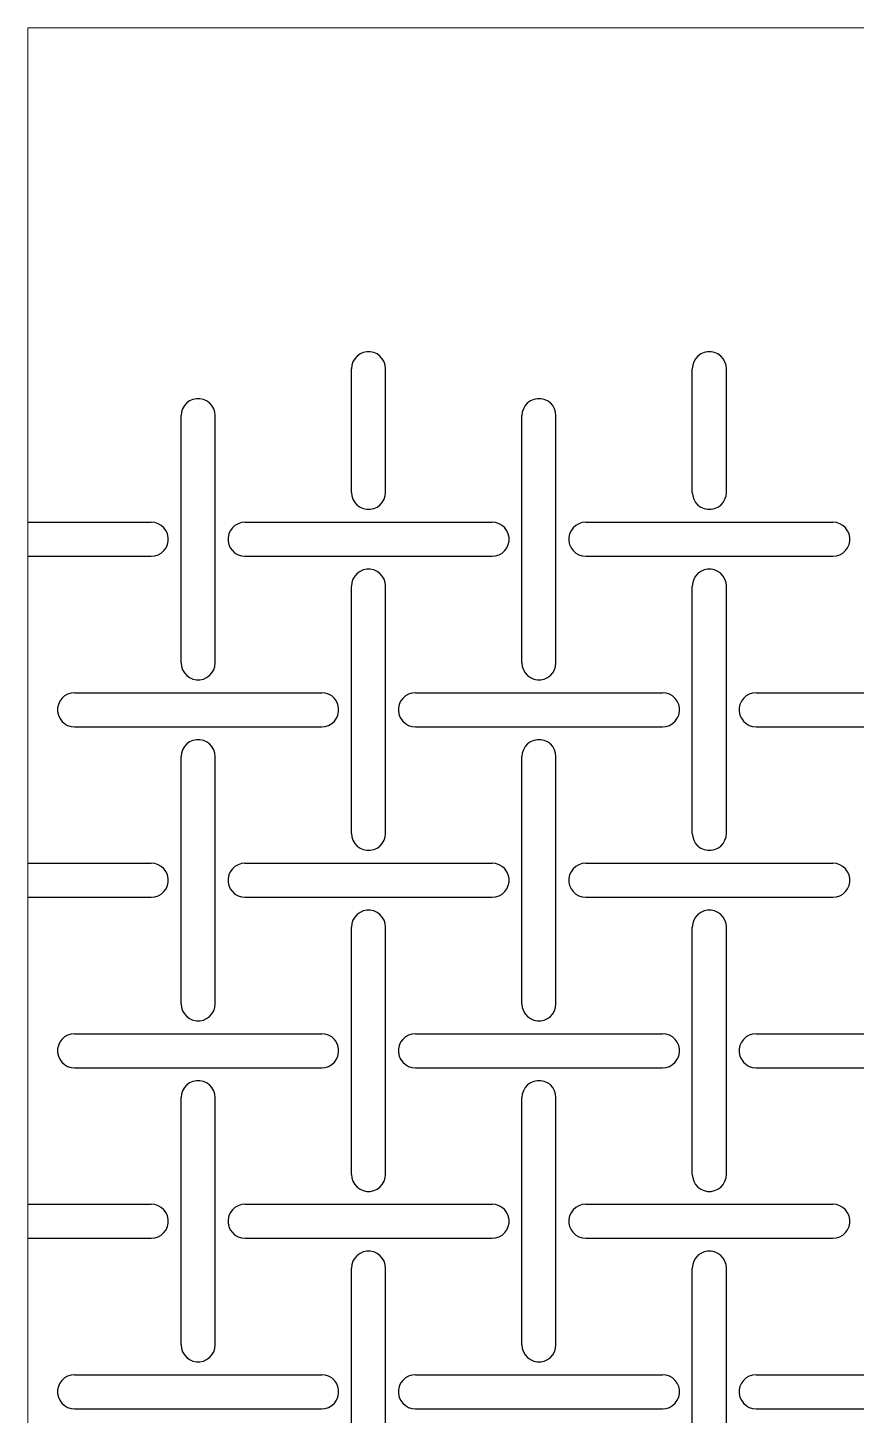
# Model space of a CAD drawing. Header units: metres. Extents: x 0 to 100, y -20 to 320.
# Drawn here: x 0 to 48.6, y 238.6 to 320 of the extents above; entities that cross this region are included whole.
import ezdxf

# ---------------------------------------------------------------- set-up
doc = ezdxf.new("R2010")
doc.units = ezdxf.units.M

msp = doc.modelspace()

# ---------------------------------------------------------------- linework, layer by layer
at = {"lineweight": 0}
for p, q in [((0, -20), (0, 320)), ((0, 320), (100, 320))]:
    msp.add_line(p, q, dxfattribs=at)
for p, q in [((19.086, 300.407), (19.022, 300.208)), ((19.191, 300.588), (19.086, 300.407)), ((19.331, 300.743), (19.191, 300.588)), ((19.5, 300.866), (19.331, 300.743)), ((19.691, 300.951), (19.5, 300.866)), ((19.895, 300.995), (19.691, 300.951)), ((20.105, 300.995), (19.895, 300.995)), ((20.309, 300.951), (20.105, 300.995)), ((20.5, 300.866), (20.309, 300.951)), ((20.669, 300.743), (20.5, 300.866)), ((20.809, 300.588), (20.669, 300.743)), ((20.914, 300.407), (20.809, 300.588)), ((20.978, 300.208), (20.914, 300.407)), ((39.086, 300.407), (39.022, 300.208)), ((39.191, 300.588), (39.086, 300.407)), ((39.331, 300.743), (39.191, 300.588)), ((39.5, 300.866), (39.331, 300.743)), ((39.691, 300.951), (39.5, 300.866)), ((39.895, 300.995), (39.691, 300.951)), ((40.105, 300.995), (39.895, 300.995)), ((40.309, 300.951), (40.105, 300.995)), ((40.5, 300.866), (40.309, 300.951)), ((40.669, 300.743), (40.5, 300.866)), ((40.809, 300.588), (40.669, 300.743)), ((40.914, 300.407), (40.809, 300.588)), ((40.978, 300.208), (40.914, 300.407)), ((19.022, 300.208), (19, 300)), ((19, 292.75), (19, 300)), ((21, 300), (20.978, 300.208)), ((21, 292.75), (21, 300)), ((39.022, 300.208), (39, 300)), ((39, 292.75), (39, 300)), ((41, 300), (40.978, 300.208)), ((41, 292.75), (41, 300)), ((9.331, 297.993), (9.191, 297.838)), ((9.5, 298.116), (9.331, 297.993)), ((9.691, 298.201), (9.5, 298.116)), ((9.895, 298.245), (9.691, 298.201)), ((10.105, 298.245), (9.895, 298.245)), ((10.309, 298.201), (10.105, 298.245)), ((10.5, 298.116), (10.309, 298.201)), ((10.669, 297.993), (10.5, 298.116)), ((10.809, 297.838), (10.669, 297.993)), ((29.331, 297.993), (29.191, 297.838)), ((29.5, 298.116), (29.331, 297.993)), ((29.691, 298.201), (29.5, 298.116)), ((29.895, 298.245), (29.691, 298.201)), ((30.105, 298.245), (29.895, 298.245)), ((30.309, 298.201), (30.105, 298.245)), ((30.5, 298.116), (30.309, 298.201)), ((30.669, 297.993), (30.5, 298.116)), ((30.809, 297.838), (30.669, 297.993)), ((9.022, 297.458), (9, 297.25)), ((9, 282.75), (9, 297.25)), ((9.086, 297.657), (9.022, 297.458)), ((9.191, 297.838), (9.086, 297.657)), ((10.914, 297.657), (10.809, 297.838)), ((10.978, 297.458), (10.914, 297.657)), ((11, 297.25), (10.978, 297.458)), ((11, 282.75), (11, 297.25)), ((29.022, 297.458), (29, 297.25)), ((29, 282.75), (29, 297.25)), ((29.086, 297.657), (29.022, 297.458)), ((29.191, 297.838), (29.086, 297.657)), ((30.914, 297.657), (30.809, 297.838)), ((30.978, 297.458), (30.914, 297.657)), ((31, 297.25), (30.978, 297.458)), ((31, 282.75), (31, 297.25)), ((19, 292.75), (19.022, 292.542)), ((19.022, 292.542), (19.086, 292.343)), ((19.086, 292.343), (19.191, 292.162)), ((19.191, 292.162), (19.331, 292.007)), ((20.669, 292.007), (20.809, 292.162)), ((20.809, 292.162), (20.914, 292.343)), ((20.914, 292.343), (20.978, 292.542)), ((20.978, 292.542), (21, 292.75)), ((39, 292.75), (39.022, 292.542)), ((39.022, 292.542), (39.086, 292.343)), ((39.086, 292.343), (39.191, 292.162)), ((39.191, 292.162), (39.331, 292.007)), ((40.669, 292.007), (40.809, 292.162)), ((40.809, 292.162), (40.914, 292.343)), ((40.914, 292.343), (40.978, 292.542)), ((40.978, 292.542), (41, 292.75)), ((19.331, 292.007), (19.5, 291.884)), ((19.5, 291.884), (19.691, 291.799)), ((19.691, 291.799), (19.895, 291.755)), ((19.895, 291.755), (20.105, 291.755)), ((20.105, 291.755), (20.309, 291.799)), ((20.309, 291.799), (20.5, 291.884)), ((20.5, 291.884), (20.669, 292.007)), ((39.331, 292.007), (39.5, 291.884)), ((39.5, 291.884), (39.691, 291.799)), ((39.691, 291.799), (39.895, 291.755)), ((39.895, 291.755), (40.105, 291.755)), ((40.105, 291.755), (40.309, 291.799)), ((40.309, 291.799), (40.5, 291.884)), ((40.5, 291.884), (40.669, 292.007)), ((0, 291), (7.25, 291)), ((7.458, 290.978), (7.25, 291)), ((7.657, 290.914), (7.458, 290.978)), ((7.838, 290.809), (7.657, 290.914)), ((7.993, 290.669), (7.838, 290.809)), ((8.116, 290.5), (7.993, 290.669)), ((12.007, 290.669), (11.884, 290.5)), ((12.162, 290.809), (12.007, 290.669)), ((12.343, 290.914), (12.162, 290.809)), ((12.542, 290.978), (12.343, 290.914)), ((12.75, 291), (12.542, 290.978)), ((12.75, 291), (27.25, 291)), ((27.458, 290.978), (27.25, 291)), ((27.657, 290.914), (27.458, 290.978)), ((27.838, 290.809), (27.657, 290.914)), ((27.993, 290.669), (27.838, 290.809)), ((28.116, 290.5), (27.993, 290.669)), ((32.007, 290.669), (31.884, 290.5)), ((32.162, 290.809), (32.007, 290.669)), ((32.343, 290.914), (32.162, 290.809)), ((32.542, 290.978), (32.343, 290.914)), ((32.75, 291), (32.542, 290.978)), ((32.75, 291), (47.25, 291)), ((47.458, 290.978), (47.25, 291)), ((47.657, 290.914), (47.458, 290.978)), ((47.838, 290.809), (47.657, 290.914)), ((47.993, 290.669), (47.838, 290.809)), ((48.116, 290.5), (47.993, 290.669)), ((8.201, 290.309), (8.116, 290.5)), ((8.245, 290.105), (8.201, 290.309)), ((8.201, 289.691), (8.245, 289.895)), ((8.245, 289.895), (8.245, 290.105)), ((11.799, 290.309), (11.755, 290.105)), ((11.755, 290.105), (11.755, 289.895)), ((11.755, 289.895), (11.799, 289.691)), ((11.884, 290.5), (11.799, 290.309)), ((28.201, 290.309), (28.116, 290.5)), ((28.245, 290.105), (28.201, 290.309)), ((28.201, 289.691), (28.245, 289.895)), ((28.245, 289.895), (28.245, 290.105)), ((31.799, 290.309), (31.755, 290.105)), ((31.755, 290.105), (31.755, 289.895)), ((31.755, 289.895), (31.799, 289.691)), ((31.884, 290.5), (31.799, 290.309)), ((48.201, 290.309), (48.116, 290.5)), ((48.245, 290.105), (48.201, 290.309)), ((48.201, 289.691), (48.245, 289.895)), ((48.245, 289.895), (48.245, 290.105)), ((0, 289), (7.25, 289)), ((7.25, 289), (7.458, 289.022)), ((7.458, 289.022), (7.657, 289.086)), ((7.657, 289.086), (7.838, 289.191)), ((7.838, 289.191), (7.993, 289.331)), ((7.993, 289.331), (8.116, 289.5)), ((8.116, 289.5), (8.201, 289.691)), ((11.799, 289.691), (11.884, 289.5)), ((11.884, 289.5), (12.007, 289.331)), ((12.007, 289.331), (12.162, 289.191)), ((12.162, 289.191), (12.343, 289.086)), ((12.343, 289.086), (12.542, 289.022)), ((12.542, 289.022), (12.75, 289)), ((12.75, 289), (27.25, 289)), ((27.25, 289), (27.458, 289.022)), ((27.458, 289.022), (27.657, 289.086)), ((27.657, 289.086), (27.838, 289.191)), ((27.838, 289.191), (27.993, 289.331)), ((27.993, 289.331), (28.116, 289.5)), ((28.116, 289.5), (28.201, 289.691)), ((31.799, 289.691), (31.884, 289.5)), ((31.884, 289.5), (32.007, 289.331)), ((32.007, 289.331), (32.162, 289.191)), ((32.162, 289.191), (32.343, 289.086)), ((32.343, 289.086), (32.542, 289.022)), ((32.542, 289.022), (32.75, 289)), ((32.75, 289), (47.25, 289)), ((47.25, 289), (47.458, 289.022)), ((47.458, 289.022), (47.657, 289.086)), ((47.657, 289.086), (47.838, 289.191)), ((47.838, 289.191), (47.993, 289.331)), ((47.993, 289.331), (48.116, 289.5)), ((48.116, 289.5), (48.201, 289.691)), ((19.5, 288.116), (19.331, 287.993)), ((19.691, 288.201), (19.5, 288.116)), ((19.895, 288.245), (19.691, 288.201)), ((20.105, 288.245), (19.895, 288.245)), ((20.309, 288.201), (20.105, 288.245)), ((20.5, 288.116), (20.309, 288.201)), ((20.669, 287.993), (20.5, 288.116)), ((39.5, 288.116), (39.331, 287.993)), ((39.691, 288.201), (39.5, 288.116)), ((39.895, 288.245), (39.691, 288.201)), ((40.105, 288.245), (39.895, 288.245)), ((40.309, 288.201), (40.105, 288.245)), ((40.5, 288.116), (40.309, 288.201)), ((40.669, 287.993), (40.5, 288.116)), ((19.022, 287.458), (19, 287.25)), ((19.086, 287.657), (19.022, 287.458)), ((19.191, 287.838), (19.086, 287.657)), ((19.331, 287.993), (19.191, 287.838)), ((20.809, 287.838), (20.669, 287.993)), ((20.914, 287.657), (20.809, 287.838)), ((20.978, 287.458), (20.914, 287.657)), ((21, 287.25), (20.978, 287.458)), ((39.022, 287.458), (39, 287.25)), ((39.086, 287.657), (39.022, 287.458)), ((39.191, 287.838), (39.086, 287.657)), ((39.331, 287.993), (39.191, 287.838)), ((40.809, 287.838), (40.669, 287.993)), ((40.914, 287.657), (40.809, 287.838)), ((40.978, 287.458), (40.914, 287.657)), ((41, 287.25), (40.978, 287.458)), ((19, 272.75), (19, 287.25)), ((21, 272.75), (21, 287.25)), ((39, 272.75), (39, 287.25)), ((41, 272.75), (41, 287.25)), ((9, 282.75), (9.022, 282.542)), ((9.022, 282.542), (9.086, 282.343)), ((10.914, 282.343), (10.978, 282.542)), ((10.978, 282.542), (11, 282.75)), ((29, 282.75), (29.022, 282.542)), ((29.022, 282.542), (29.086, 282.343)), ((30.914, 282.343), (30.978, 282.542)), ((30.978, 282.542), (31, 282.75)), ((9.086, 282.343), (9.191, 282.162)), ((9.191, 282.162), (9.331, 282.007)), ((9.331, 282.007), (9.5, 281.884)), ((9.5, 281.884), (9.691, 281.799)), ((9.691, 281.799), (9.895, 281.755)), ((9.895, 281.755), (10.105, 281.755)), ((10.105, 281.755), (10.309, 281.799)), ((10.309, 281.799), (10.5, 281.884)), ((10.5, 281.884), (10.669, 282.007)), ((10.669, 282.007), (10.809, 282.162)), ((10.809, 282.162), (10.914, 282.343)), ((29.086, 282.343), (29.191, 282.162)), ((29.191, 282.162), (29.331, 282.007)), ((29.331, 282.007), (29.5, 281.884)), ((29.5, 281.884), (29.691, 281.799)), ((29.691, 281.799), (29.895, 281.755)), ((29.895, 281.755), (30.105, 281.755)), ((30.105, 281.755), (30.309, 281.799)), ((30.309, 281.799), (30.5, 281.884)), ((30.5, 281.884), (30.669, 282.007)), ((30.669, 282.007), (30.809, 282.162)), ((30.809, 282.162), (30.914, 282.343)), ((2.162, 280.809), (2.007, 280.669)), ((2.343, 280.914), (2.162, 280.809)), ((2.542, 280.978), (2.343, 280.914)), ((2.75, 281), (2.542, 280.978)), ((2.75, 281), (17.25, 281)), ((17.458, 280.978), (17.25, 281)), ((17.657, 280.914), (17.458, 280.978)), ((17.838, 280.809), (17.657, 280.914)), ((17.993, 280.669), (17.838, 280.809)), ((22.162, 280.809), (22.007, 280.669)), ((22.343, 280.914), (22.162, 280.809)), ((22.542, 280.978), (22.343, 280.914)), ((22.75, 281), (22.542, 280.978)), ((22.75, 281), (37.25, 281)), ((37.458, 280.978), (37.25, 281)), ((37.657, 280.914), (37.458, 280.978)), ((37.838, 280.809), (37.657, 280.914)), ((37.993, 280.669), (37.838, 280.809)), ((42.162, 280.809), (42.007, 280.669)), ((42.343, 280.914), (42.162, 280.809)), ((42.542, 280.978), (42.343, 280.914)), ((42.75, 281), (42.542, 280.978)), ((42.75, 281), (57.25, 281)), ((1.799, 280.309), (1.755, 280.105)), ((1.755, 280.105), (1.755, 279.895)), ((1.884, 280.5), (1.799, 280.309)), ((2.007, 280.669), (1.884, 280.5)), ((18.116, 280.5), (17.993, 280.669)), ((18.201, 280.309), (18.116, 280.5)), ((18.245, 280.105), (18.201, 280.309)), ((18.245, 279.895), (18.245, 280.105)), ((21.799, 280.309), (21.755, 280.105)), ((21.755, 280.105), (21.755, 279.895)), ((21.884, 280.5), (21.799, 280.309)), ((22.007, 280.669), (21.884, 280.5)), ((38.116, 280.5), (37.993, 280.669)), ((38.201, 280.309), (38.116, 280.5)), ((38.245, 280.105), (38.201, 280.309)), ((38.245, 279.895), (38.245, 280.105)), ((41.799, 280.309), (41.755, 280.105)), ((41.755, 280.105), (41.755, 279.895)), ((41.884, 280.5), (41.799, 280.309)), ((42.007, 280.669), (41.884, 280.5)), ((1.755, 279.895), (1.799, 279.691)), ((1.799, 279.691), (1.884, 279.5)), ((1.884, 279.5), (2.007, 279.331)), ((2.007, 279.331), (2.162, 279.191)), ((2.162, 279.191), (2.343, 279.086)), ((17.657, 279.086), (17.838, 279.191)), ((17.838, 279.191), (17.993, 279.331)), ((17.993, 279.331), (18.116, 279.5)), ((18.116, 279.5), (18.201, 279.691)), ((18.201, 279.691), (18.245, 279.895)), ((21.755, 279.895), (21.799, 279.691)), ((21.799, 279.691), (21.884, 279.5)), ((21.884, 279.5), (22.007, 279.331)), ((22.007, 279.331), (22.162, 279.191)), ((22.162, 279.191), (22.343, 279.086)), ((37.657, 279.086), (37.838, 279.191)), ((37.838, 279.191), (37.993, 279.331)), ((37.993, 279.331), (38.116, 279.5)), ((38.116, 279.5), (38.201, 279.691)), ((38.201, 279.691), (38.245, 279.895)), ((41.755, 279.895), (41.799, 279.691)), ((41.799, 279.691), (41.884, 279.5)), ((41.884, 279.5), (42.007, 279.331)), ((42.007, 279.331), (42.162, 279.191)), ((42.162, 279.191), (42.343, 279.086)), ((2.343, 279.086), (2.542, 279.022)), ((2.542, 279.022), (2.75, 279)), ((2.75, 279), (17.25, 279)), ((17.25, 279), (17.458, 279.022)), ((17.458, 279.022), (17.657, 279.086)), ((22.343, 279.086), (22.542, 279.022)), ((22.542, 279.022), (22.75, 279)), ((22.75, 279), (37.25, 279)), ((37.25, 279), (37.458, 279.022)), ((37.458, 279.022), (37.657, 279.086)), ((42.343, 279.086), (42.542, 279.022)), ((42.542, 279.022), (42.75, 279)), ((42.75, 279), (57.25, 279)), ((9.086, 277.657), (9.022, 277.458)), ((9.191, 277.838), (9.086, 277.657)), ((9.331, 277.993), (9.191, 277.838)), ((9.5, 278.116), (9.331, 277.993)), ((9.691, 278.201), (9.5, 278.116)), ((9.895, 278.245), (9.691, 278.201)), ((10.105, 278.245), (9.895, 278.245)), ((10.309, 278.201), (10.105, 278.245)), ((10.5, 278.116), (10.309, 278.201)), ((10.669, 277.993), (10.5, 278.116)), ((10.809, 277.838), (10.669, 277.993)), ((10.914, 277.657), (10.809, 277.838)), ((10.978, 277.458), (10.914, 277.657)), ((29.086, 277.657), (29.022, 277.458)), ((29.191, 277.838), (29.086, 277.657)), ((29.331, 277.993), (29.191, 277.838)), ((29.5, 278.116), (29.331, 277.993)), ((29.691, 278.201), (29.5, 278.116)), ((29.895, 278.245), (29.691, 278.201)), ((30.105, 278.245), (29.895, 278.245)), ((30.309, 278.201), (30.105, 278.245)), ((30.5, 278.116), (30.309, 278.201)), ((30.669, 277.993), (30.5, 278.116)), ((30.809, 277.838), (30.669, 277.993)), ((30.914, 277.657), (30.809, 277.838)), ((30.978, 277.458), (30.914, 277.657)), ((9.022, 277.458), (9, 277.25)), ((9, 262.75), (9, 277.25)), ((11, 277.25), (10.978, 277.458)), ((11, 262.75), (11, 277.25)), ((29.022, 277.458), (29, 277.25)), ((29, 262.75), (29, 277.25)), ((31, 277.25), (30.978, 277.458)), ((31, 262.75), (31, 277.25)), ((19, 272.75), (19.022, 272.542)), ((20.978, 272.542), (21, 272.75)), ((39, 272.75), (39.022, 272.542)), ((40.978, 272.542), (41, 272.75)), ((19.022, 272.542), (19.086, 272.343)), ((19.086, 272.343), (19.191, 272.162)), ((19.191, 272.162), (19.331, 272.007)), ((19.331, 272.007), (19.5, 271.884)), ((19.5, 271.884), (19.691, 271.799)), ((20.309, 271.799), (20.5, 271.884)), ((20.5, 271.884), (20.669, 272.007)), ((20.669, 272.007), (20.809, 272.162)), ((20.809, 272.162), (20.914, 272.343)), ((20.914, 272.343), (20.978, 272.542)), ((39.022, 272.542), (39.086, 272.343)), ((39.086, 272.343), (39.191, 272.162)), ((39.191, 272.162), (39.331, 272.007)), ((39.331, 272.007), (39.5, 271.884)), ((39.5, 271.884), (39.691, 271.799)), ((40.309, 271.799), (40.5, 271.884)), ((40.5, 271.884), (40.669, 272.007)), ((40.669, 272.007), (40.809, 272.162)), ((40.809, 272.162), (40.914, 272.343)), ((40.914, 272.343), (40.978, 272.542)), ((0, 271), (7.25, 271)), ((7.458, 270.978), (7.25, 271)), ((12.75, 271), (12.542, 270.978)), ((12.75, 271), (27.25, 271)), ((19.691, 271.799), (19.895, 271.755)), ((19.895, 271.755), (20.105, 271.755)), ((20.105, 271.755), (20.309, 271.799)), ((27.458, 270.978), (27.25, 271)), ((32.75, 271), (32.542, 270.978)), ((32.75, 271), (47.25, 271)), ((39.691, 271.799), (39.895, 271.755)), ((39.895, 271.755), (40.105, 271.755)), ((40.105, 271.755), (40.309, 271.799)), ((47.458, 270.978), (47.25, 271)), ((7.657, 270.914), (7.458, 270.978)), ((7.838, 270.809), (7.657, 270.914)), ((7.993, 270.669), (7.838, 270.809)), ((8.116, 270.5), (7.993, 270.669)), ((8.201, 270.309), (8.116, 270.5)), ((8.245, 270.105), (8.201, 270.309)), ((11.799, 270.309), (11.755, 270.105)), ((11.884, 270.5), (11.799, 270.309)), ((12.007, 270.669), (11.884, 270.5)), ((12.162, 270.809), (12.007, 270.669)), ((12.343, 270.914), (12.162, 270.809)), ((12.542, 270.978), (12.343, 270.914)), ((27.657, 270.914), (27.458, 270.978)), ((27.838, 270.809), (27.657, 270.914)), ((27.993, 270.669), (27.838, 270.809)), ((28.116, 270.5), (27.993, 270.669)), ((28.201, 270.309), (28.116, 270.5)), ((28.245, 270.105), (28.201, 270.309)), ((31.799, 270.309), (31.755, 270.105)), ((31.884, 270.5), (31.799, 270.309)), ((32.007, 270.669), (31.884, 270.5)), ((32.162, 270.809), (32.007, 270.669)), ((32.343, 270.914), (32.162, 270.809)), ((32.542, 270.978), (32.343, 270.914)), ((47.657, 270.914), (47.458, 270.978)), ((47.838, 270.809), (47.657, 270.914)), ((47.993, 270.669), (47.838, 270.809)), ((48.116, 270.5), (47.993, 270.669)), ((48.201, 270.309), (48.116, 270.5)), ((48.245, 270.105), (48.201, 270.309)), ((7.993, 269.331), (8.116, 269.5)), ((8.116, 269.5), (8.201, 269.691)), ((8.201, 269.691), (8.245, 269.895)), ((8.245, 269.895), (8.245, 270.105)), ((11.755, 270.105), (11.755, 269.895)), ((11.755, 269.895), (11.799, 269.691)), ((11.799, 269.691), (11.884, 269.5)), ((11.884, 269.5), (12.007, 269.331)), ((27.993, 269.331), (28.116, 269.5)), ((28.116, 269.5), (28.201, 269.691)), ((28.201, 269.691), (28.245, 269.895)), ((28.245, 269.895), (28.245, 270.105)), ((31.755, 270.105), (31.755, 269.895)), ((31.755, 269.895), (31.799, 269.691)), ((31.799, 269.691), (31.884, 269.5)), ((31.884, 269.5), (32.007, 269.331)), ((47.993, 269.331), (48.116, 269.5)), ((48.116, 269.5), (48.201, 269.691)), ((48.201, 269.691), (48.245, 269.895)), ((48.245, 269.895), (48.245, 270.105)), ((0, 269), (7.25, 269)), ((7.25, 269), (7.458, 269.022)), ((7.458, 269.022), (7.657, 269.086)), ((7.657, 269.086), (7.838, 269.191)), ((7.838, 269.191), (7.993, 269.331)), ((12.007, 269.331), (12.162, 269.191)), ((12.162, 269.191), (12.343, 269.086)), ((12.343, 269.086), (12.542, 269.022)), ((12.542, 269.022), (12.75, 269)), ((12.75, 269), (27.25, 269)), ((27.25, 269), (27.458, 269.022)), ((27.458, 269.022), (27.657, 269.086)), ((27.657, 269.086), (27.838, 269.191)), ((27.838, 269.191), (27.993, 269.331)), ((32.007, 269.331), (32.162, 269.191)), ((32.162, 269.191), (32.343, 269.086)), ((32.343, 269.086), (32.542, 269.022)), ((32.542, 269.022), (32.75, 269)), ((32.75, 269), (47.25, 269)), ((47.25, 269), (47.458, 269.022)), ((47.458, 269.022), (47.657, 269.086)), ((47.657, 269.086), (47.838, 269.191)), ((47.838, 269.191), (47.993, 269.331)), ((19.191, 267.838), (19.086, 267.657)), ((19.331, 267.993), (19.191, 267.838)), ((19.5, 268.116), (19.331, 267.993)), ((19.691, 268.201), (19.5, 268.116)), ((19.895, 268.245), (19.691, 268.201)), ((20.105, 268.245), (19.895, 268.245)), ((20.309, 268.201), (20.105, 268.245)), ((20.5, 268.116), (20.309, 268.201)), ((20.669, 267.993), (20.5, 268.116)), ((20.809, 267.838), (20.669, 267.993)), ((20.914, 267.657), (20.809, 267.838)), ((39.191, 267.838), (39.086, 267.657)), ((39.331, 267.993), (39.191, 267.838)), ((39.5, 268.116), (39.331, 267.993)), ((39.691, 268.201), (39.5, 268.116)), ((39.895, 268.245), (39.691, 268.201)), ((40.105, 268.245), (39.895, 268.245)), ((40.309, 268.201), (40.105, 268.245)), ((40.5, 268.116), (40.309, 268.201)), ((40.669, 267.993), (40.5, 268.116)), ((40.809, 267.838), (40.669, 267.993)), ((40.914, 267.657), (40.809, 267.838)), ((19.022, 267.458), (19, 267.25)), ((19, 252.75), (19, 267.25)), ((19.086, 267.657), (19.022, 267.458)), ((20.978, 267.458), (20.914, 267.657)), ((21, 267.25), (20.978, 267.458)), ((21, 252.75), (21, 267.25)), ((39.022, 267.458), (39, 267.25)), ((39, 252.75), (39, 267.25)), ((39.086, 267.657), (39.022, 267.458)), ((40.978, 267.458), (40.914, 267.657)), ((41, 267.25), (40.978, 267.458)), ((41, 252.75), (41, 267.25)), ((9, 262.75), (9.022, 262.542)), ((9.022, 262.542), (9.086, 262.343)), ((9.086, 262.343), (9.191, 262.162)), ((9.191, 262.162), (9.331, 262.007)), ((10.669, 262.007), (10.809, 262.162)), ((10.809, 262.162), (10.914, 262.343)), ((10.914, 262.343), (10.978, 262.542)), ((10.978, 262.542), (11, 262.75)), ((29, 262.75), (29.022, 262.542)), ((29.022, 262.542), (29.086, 262.343)), ((29.086, 262.343), (29.191, 262.162)), ((29.191, 262.162), (29.331, 262.007)), ((30.669, 262.007), (30.809, 262.162)), ((30.809, 262.162), (30.914, 262.343)), ((30.914, 262.343), (30.978, 262.542)), ((30.978, 262.542), (31, 262.75)), ((9.331, 262.007), (9.5, 261.884)), ((9.5, 261.884), (9.691, 261.799)), ((9.691, 261.799), (9.895, 261.755)), ((9.895, 261.755), (10.105, 261.755)), ((10.105, 261.755), (10.309, 261.799)), ((10.309, 261.799), (10.5, 261.884)), ((10.5, 261.884), (10.669, 262.007)), ((29.331, 262.007), (29.5, 261.884)), ((29.5, 261.884), (29.691, 261.799)), ((29.691, 261.799), (29.895, 261.755)), ((29.895, 261.755), (30.105, 261.755)), ((30.105, 261.755), (30.309, 261.799)), ((30.309, 261.799), (30.5, 261.884)), ((30.5, 261.884), (30.669, 262.007)), ((1.884, 260.5), (1.799, 260.309)), ((2.007, 260.669), (1.884, 260.5)), ((2.162, 260.809), (2.007, 260.669)), ((2.343, 260.914), (2.162, 260.809)), ((2.542, 260.978), (2.343, 260.914)), ((2.75, 261), (2.542, 260.978)), ((2.75, 261), (17.25, 261)), ((17.458, 260.978), (17.25, 261)), ((17.657, 260.914), (17.458, 260.978)), ((17.838, 260.809), (17.657, 260.914)), ((17.993, 260.669), (17.838, 260.809)), ((18.116, 260.5), (17.993, 260.669)), ((18.201, 260.309), (18.116, 260.5)), ((21.884, 260.5), (21.799, 260.309)), ((22.007, 260.669), (21.884, 260.5)), ((22.162, 260.809), (22.007, 260.669)), ((22.343, 260.914), (22.162, 260.809)), ((22.542, 260.978), (22.343, 260.914)), ((22.75, 261), (22.542, 260.978)), ((22.75, 261), (37.25, 261)), ((37.458, 260.978), (37.25, 261)), ((37.657, 260.914), (37.458, 260.978)), ((37.838, 260.809), (37.657, 260.914)), ((37.993, 260.669), (37.838, 260.809)), ((38.116, 260.5), (37.993, 260.669)), ((38.201, 260.309), (38.116, 260.5)), ((41.884, 260.5), (41.799, 260.309)), ((42.007, 260.669), (41.884, 260.5)), ((42.162, 260.809), (42.007, 260.669)), ((42.343, 260.914), (42.162, 260.809)), ((42.542, 260.978), (42.343, 260.914)), ((42.75, 261), (42.542, 260.978)), ((42.75, 261), (57.25, 261)), ((1.799, 260.309), (1.755, 260.105)), ((1.755, 260.105), (1.755, 259.895)), ((1.755, 259.895), (1.799, 259.691)), ((1.799, 259.691), (1.884, 259.5)), ((18.116, 259.5), (18.201, 259.691)), ((18.245, 260.105), (18.201, 260.309)), ((18.201, 259.691), (18.245, 259.895)), ((18.245, 259.895), (18.245, 260.105)), ((21.799, 260.309), (21.755, 260.105)), ((21.755, 260.105), (21.755, 259.895)), ((21.755, 259.895), (21.799, 259.691)), ((21.799, 259.691), (21.884, 259.5)), ((38.116, 259.5), (38.201, 259.691)), ((38.245, 260.105), (38.201, 260.309)), ((38.201, 259.691), (38.245, 259.895)), ((38.245, 259.895), (38.245, 260.105)), ((41.799, 260.309), (41.755, 260.105)), ((41.755, 260.105), (41.755, 259.895)), ((41.755, 259.895), (41.799, 259.691)), ((41.799, 259.691), (41.884, 259.5)), ((1.884, 259.5), (2.007, 259.331)), ((2.007, 259.331), (2.162, 259.191)), ((2.162, 259.191), (2.343, 259.086)), ((2.343, 259.086), (2.542, 259.022)), ((2.542, 259.022), (2.75, 259)), ((2.75, 259), (17.25, 259)), ((17.25, 259), (17.458, 259.022)), ((17.458, 259.022), (17.657, 259.086)), ((17.657, 259.086), (17.838, 259.191)), ((17.838, 259.191), (17.993, 259.331)), ((17.993, 259.331), (18.116, 259.5)), ((21.884, 259.5), (22.007, 259.331)), ((22.007, 259.331), (22.162, 259.191)), ((22.162, 259.191), (22.343, 259.086)), ((22.343, 259.086), (22.542, 259.022)), ((22.542, 259.022), (22.75, 259)), ((22.75, 259), (37.25, 259)), ((37.25, 259), (37.458, 259.022)), ((37.458, 259.022), (37.657, 259.086)), ((37.657, 259.086), (37.838, 259.191)), ((37.838, 259.191), (37.993, 259.331)), ((37.993, 259.331), (38.116, 259.5)), ((41.884, 259.5), (42.007, 259.331)), ((42.007, 259.331), (42.162, 259.191)), ((42.162, 259.191), (42.343, 259.086)), ((42.343, 259.086), (42.542, 259.022)), ((42.542, 259.022), (42.75, 259)), ((42.75, 259), (57.25, 259)), ((9.331, 257.993), (9.191, 257.838)), ((9.5, 258.116), (9.331, 257.993)), ((9.691, 258.201), (9.5, 258.116)), ((9.895, 258.245), (9.691, 258.201)), ((10.105, 258.245), (9.895, 258.245)), ((10.309, 258.201), (10.105, 258.245)), ((10.5, 258.116), (10.309, 258.201)), ((10.669, 257.993), (10.5, 258.116)), ((10.809, 257.838), (10.669, 257.993)), ((29.331, 257.993), (29.191, 257.838)), ((29.5, 258.116), (29.331, 257.993)), ((29.691, 258.201), (29.5, 258.116)), ((29.895, 258.245), (29.691, 258.201)), ((30.105, 258.245), (29.895, 258.245)), ((30.309, 258.201), (30.105, 258.245)), ((30.5, 258.116), (30.309, 258.201)), ((30.669, 257.993), (30.5, 258.116)), ((30.809, 257.838), (30.669, 257.993)), ((9.022, 257.458), (9, 257.25)), ((9, 242.75), (9, 257.25)), ((9.086, 257.657), (9.022, 257.458)), ((9.191, 257.838), (9.086, 257.657)), ((10.914, 257.657), (10.809, 257.838)), ((10.978, 257.458), (10.914, 257.657)), ((11, 257.25), (10.978, 257.458)), ((11, 242.75), (11, 257.25)), ((29.022, 257.458), (29, 257.25)), ((29, 242.75), (29, 257.25)), ((29.086, 257.657), (29.022, 257.458)), ((29.191, 257.838), (29.086, 257.657)), ((30.914, 257.657), (30.809, 257.838)), ((30.978, 257.458), (30.914, 257.657)), ((31, 257.25), (30.978, 257.458)), ((31, 242.75), (31, 257.25)), ((19, 252.75), (19.022, 252.542)), ((19.022, 252.542), (19.086, 252.343)), ((19.086, 252.343), (19.191, 252.162)), ((20.809, 252.162), (20.914, 252.343)), ((20.914, 252.343), (20.978, 252.542)), ((20.978, 252.542), (21, 252.75)), ((39, 252.75), (39.022, 252.542)), ((39.022, 252.542), (39.086, 252.343)), ((39.086, 252.343), (39.191, 252.162)), ((40.809, 252.162), (40.914, 252.343)), ((40.914, 252.343), (40.978, 252.542)), ((40.978, 252.542), (41, 252.75)), ((19.191, 252.162), (19.331, 252.007)), ((19.331, 252.007), (19.5, 251.884)), ((19.5, 251.884), (19.691, 251.799)), ((19.691, 251.799), (19.895, 251.755)), ((19.895, 251.755), (20.105, 251.755)), ((20.105, 251.755), (20.309, 251.799)), ((20.309, 251.799), (20.5, 251.884)), ((20.5, 251.884), (20.669, 252.007)), ((20.669, 252.007), (20.809, 252.162)), ((39.191, 252.162), (39.331, 252.007)), ((39.331, 252.007), (39.5, 251.884)), ((39.5, 251.884), (39.691, 251.799)), ((39.691, 251.799), (39.895, 251.755)), ((39.895, 251.755), (40.105, 251.755)), ((40.105, 251.755), (40.309, 251.799)), ((40.309, 251.799), (40.5, 251.884)), ((40.5, 251.884), (40.669, 252.007)), ((40.669, 252.007), (40.809, 252.162)), ((0, 251), (7.25, 251)), ((7.458, 250.978), (7.25, 251)), ((7.657, 250.914), (7.458, 250.978)), ((7.838, 250.809), (7.657, 250.914)), ((7.993, 250.669), (7.838, 250.809)), ((8.116, 250.5), (7.993, 250.669)), ((12.007, 250.669), (11.884, 250.5)), ((12.162, 250.809), (12.007, 250.669)), ((12.343, 250.914), (12.162, 250.809)), ((12.542, 250.978), (12.343, 250.914)), ((12.75, 251), (12.542, 250.978)), ((12.75, 251), (27.25, 251)), ((27.458, 250.978), (27.25, 251)), ((27.657, 250.914), (27.458, 250.978)), ((27.838, 250.809), (27.657, 250.914)), ((27.993, 250.669), (27.838, 250.809)), ((28.116, 250.5), (27.993, 250.669)), ((32.007, 250.669), (31.884, 250.5)), ((32.162, 250.809), (32.007, 250.669)), ((32.343, 250.914), (32.162, 250.809)), ((32.542, 250.978), (32.343, 250.914)), ((32.75, 251), (32.542, 250.978)), ((32.75, 251), (47.25, 251)), ((47.458, 250.978), (47.25, 251)), ((47.657, 250.914), (47.458, 250.978)), ((47.838, 250.809), (47.657, 250.914)), ((47.993, 250.669), (47.838, 250.809)), ((48.116, 250.5), (47.993, 250.669)), ((8.201, 250.309), (8.116, 250.5)), ((8.245, 250.105), (8.201, 250.309)), ((8.201, 249.691), (8.245, 249.895)), ((8.245, 249.895), (8.245, 250.105)), ((11.799, 250.309), (11.755, 250.105)), ((11.755, 250.105), (11.755, 249.895)), ((11.755, 249.895), (11.799, 249.691)), ((11.884, 250.5), (11.799, 250.309)), ((28.201, 250.309), (28.116, 250.5)), ((28.245, 250.105), (28.201, 250.309)), ((28.201, 249.691), (28.245, 249.895)), ((28.245, 249.895), (28.245, 250.105)), ((31.799, 250.309), (31.755, 250.105)), ((31.755, 250.105), (31.755, 249.895)), ((31.755, 249.895), (31.799, 249.691)), ((31.884, 250.5), (31.799, 250.309)), ((48.201, 250.309), (48.116, 250.5)), ((48.245, 250.105), (48.201, 250.309)), ((48.201, 249.691), (48.245, 249.895)), ((48.245, 249.895), (48.245, 250.105)), ((7.25, 249), (7.458, 249.022)), ((7.458, 249.022), (7.657, 249.086)), ((7.657, 249.086), (7.838, 249.191)), ((7.838, 249.191), (7.993, 249.331)), ((7.993, 249.331), (8.116, 249.5)), ((8.116, 249.5), (8.201, 249.691)), ((11.799, 249.691), (11.884, 249.5)), ((11.884, 249.5), (12.007, 249.331)), ((12.007, 249.331), (12.162, 249.191)), ((12.162, 249.191), (12.343, 249.086)), ((12.343, 249.086), (12.542, 249.022)), ((12.542, 249.022), (12.75, 249)), ((27.25, 249), (27.458, 249.022)), ((27.458, 249.022), (27.657, 249.086)), ((27.657, 249.086), (27.838, 249.191)), ((27.838, 249.191), (27.993, 249.331)), ((27.993, 249.331), (28.116, 249.5)), ((28.116, 249.5), (28.201, 249.691)), ((31.799, 249.691), (31.884, 249.5)), ((31.884, 249.5), (32.007, 249.331)), ((32.007, 249.331), (32.162, 249.191)), ((32.162, 249.191), (32.343, 249.086)), ((32.343, 249.086), (32.542, 249.022)), ((32.542, 249.022), (32.75, 249)), ((47.25, 249), (47.458, 249.022)), ((47.458, 249.022), (47.657, 249.086)), ((47.657, 249.086), (47.838, 249.191)), ((47.838, 249.191), (47.993, 249.331)), ((47.993, 249.331), (48.116, 249.5)), ((48.116, 249.5), (48.201, 249.691)), ((0, 249), (7.25, 249)), ((12.75, 249), (27.25, 249)), ((19.895, 248.245), (19.691, 248.201)), ((20.105, 248.245), (19.895, 248.245)), ((20.309, 248.201), (20.105, 248.245)), ((32.75, 249), (47.25, 249)), ((39.895, 248.245), (39.691, 248.201)), ((40.105, 248.245), (39.895, 248.245)), ((40.309, 248.201), (40.105, 248.245)), ((19.022, 247.458), (19, 247.25)), ((19.086, 247.657), (19.022, 247.458)), ((19.191, 247.838), (19.086, 247.657)), ((19.331, 247.993), (19.191, 247.838)), ((19.5, 248.116), (19.331, 247.993)), ((19.691, 248.201), (19.5, 248.116)), ((20.5, 248.116), (20.309, 248.201)), ((20.669, 247.993), (20.5, 248.116)), ((20.809, 247.838), (20.669, 247.993)), ((20.914, 247.657), (20.809, 247.838)), ((20.978, 247.458), (20.914, 247.657)), ((21, 247.25), (20.978, 247.458)), ((39.022, 247.458), (39, 247.25)), ((39.086, 247.657), (39.022, 247.458)), ((39.191, 247.838), (39.086, 247.657)), ((39.331, 247.993), (39.191, 247.838)), ((39.5, 248.116), (39.331, 247.993)), ((39.691, 248.201), (39.5, 248.116)), ((40.5, 248.116), (40.309, 248.201)), ((40.669, 247.993), (40.5, 248.116)), ((40.809, 247.838), (40.669, 247.993)), ((40.914, 247.657), (40.809, 247.838)), ((40.978, 247.458), (40.914, 247.657)), ((41, 247.25), (40.978, 247.458)), ((19, 232.75), (19, 247.25)), ((21, 232.75), (21, 247.25)), ((39, 232.75), (39, 247.25)), ((41, 232.75), (41, 247.25)), ((9, 242.75), (9.022, 242.542)), ((9.022, 242.542), (9.086, 242.343)), ((10.914, 242.343), (10.978, 242.542)), ((10.978, 242.542), (11, 242.75)), ((29, 242.75), (29.022, 242.542)), ((29.022, 242.542), (29.086, 242.343)), ((30.914, 242.343), (30.978, 242.542)), ((30.978, 242.542), (31, 242.75)), ((9.086, 242.343), (9.191, 242.162)), ((9.191, 242.162), (9.331, 242.007)), ((9.331, 242.007), (9.5, 241.884)), ((9.5, 241.884), (9.691, 241.799)), ((9.691, 241.799), (9.895, 241.755)), ((9.895, 241.755), (10.105, 241.755)), ((10.105, 241.755), (10.309, 241.799)), ((10.309, 241.799), (10.5, 241.884)), ((10.5, 241.884), (10.669, 242.007)), ((10.669, 242.007), (10.809, 242.162)), ((10.809, 242.162), (10.914, 242.343)), ((29.086, 242.343), (29.191, 242.162)), ((29.191, 242.162), (29.331, 242.007)), ((29.331, 242.007), (29.5, 241.884)), ((29.5, 241.884), (29.691, 241.799)), ((29.691, 241.799), (29.895, 241.755)), ((29.895, 241.755), (30.105, 241.755)), ((30.105, 241.755), (30.309, 241.799)), ((30.309, 241.799), (30.5, 241.884)), ((30.5, 241.884), (30.669, 242.007)), ((30.669, 242.007), (30.809, 242.162)), ((30.809, 242.162), (30.914, 242.343)), ((2.343, 240.914), (2.162, 240.809)), ((2.542, 240.978), (2.343, 240.914)), ((2.75, 241), (2.542, 240.978)), ((2.75, 241), (17.25, 241)), ((17.458, 240.978), (17.25, 241)), ((17.657, 240.914), (17.458, 240.978)), ((17.838, 240.809), (17.657, 240.914)), ((22.343, 240.914), (22.162, 240.809)), ((22.542, 240.978), (22.343, 240.914)), ((22.75, 241), (22.542, 240.978)), ((22.75, 241), (37.25, 241)), ((37.458, 240.978), (37.25, 241)), ((37.657, 240.914), (37.458, 240.978)), ((37.838, 240.809), (37.657, 240.914)), ((42.343, 240.914), (42.162, 240.809)), ((42.542, 240.978), (42.343, 240.914)), ((42.75, 241), (42.542, 240.978)), ((42.75, 241), (57.25, 241)), ((1.799, 240.309), (1.755, 240.105)), ((1.755, 240.105), (1.755, 239.895)), ((1.884, 240.5), (1.799, 240.309)), ((2.007, 240.669), (1.884, 240.5)), ((2.162, 240.809), (2.007, 240.669)), ((17.993, 240.669), (17.838, 240.809)), ((18.116, 240.5), (17.993, 240.669)), ((18.201, 240.309), (18.116, 240.5)), ((18.245, 240.105), (18.201, 240.309)), ((18.245, 239.895), (18.245, 240.105)), ((21.799, 240.309), (21.755, 240.105)), ((21.755, 240.105), (21.755, 239.895)), ((21.884, 240.5), (21.799, 240.309)), ((22.007, 240.669), (21.884, 240.5)), ((22.162, 240.809), (22.007, 240.669)), ((37.993, 240.669), (37.838, 240.809)), ((38.116, 240.5), (37.993, 240.669)), ((38.201, 240.309), (38.116, 240.5)), ((38.245, 240.105), (38.201, 240.309)), ((38.245, 239.895), (38.245, 240.105)), ((41.799, 240.309), (41.755, 240.105)), ((41.755, 240.105), (41.755, 239.895)), ((41.884, 240.5), (41.799, 240.309)), ((42.007, 240.669), (41.884, 240.5)), ((42.162, 240.809), (42.007, 240.669)), ((1.755, 239.895), (1.799, 239.691)), ((1.799, 239.691), (1.884, 239.5)), ((1.884, 239.5), (2.007, 239.331)), ((2.007, 239.331), (2.162, 239.191)), ((17.838, 239.191), (17.993, 239.331)), ((17.993, 239.331), (18.116, 239.5)), ((18.116, 239.5), (18.201, 239.691)), ((18.201, 239.691), (18.245, 239.895)), ((21.755, 239.895), (21.799, 239.691)), ((21.799, 239.691), (21.884, 239.5)), ((21.884, 239.5), (22.007, 239.331)), ((22.007, 239.331), (22.162, 239.191)), ((37.838, 239.191), (37.993, 239.331)), ((37.993, 239.331), (38.116, 239.5)), ((38.116, 239.5), (38.201, 239.691)), ((38.201, 239.691), (38.245, 239.895)), ((41.755, 239.895), (41.799, 239.691)), ((41.799, 239.691), (41.884, 239.5)), ((41.884, 239.5), (42.007, 239.331)), ((42.007, 239.331), (42.162, 239.191)), ((2.162, 239.191), (2.343, 239.086)), ((2.343, 239.086), (2.542, 239.022)), ((2.542, 239.022), (2.75, 239)), ((2.75, 239), (17.25, 239)), ((17.25, 239), (17.458, 239.022)), ((17.458, 239.022), (17.657, 239.086)), ((17.657, 239.086), (17.838, 239.191)), ((22.162, 239.191), (22.343, 239.086)), ((22.343, 239.086), (22.542, 239.022)), ((22.542, 239.022), (22.75, 239)), ((22.75, 239), (37.25, 239)), ((37.25, 239), (37.458, 239.022)), ((37.458, 239.022), (37.657, 239.086)), ((37.657, 239.086), (37.838, 239.191)), ((42.162, 239.191), (42.343, 239.086)), ((42.343, 239.086), (42.542, 239.022)), ((42.542, 239.022), (42.75, 239)), ((42.75, 239), (57.25, 239))]:
    msp.add_line(p, q)

doc.saveas('drawing.dxf')
